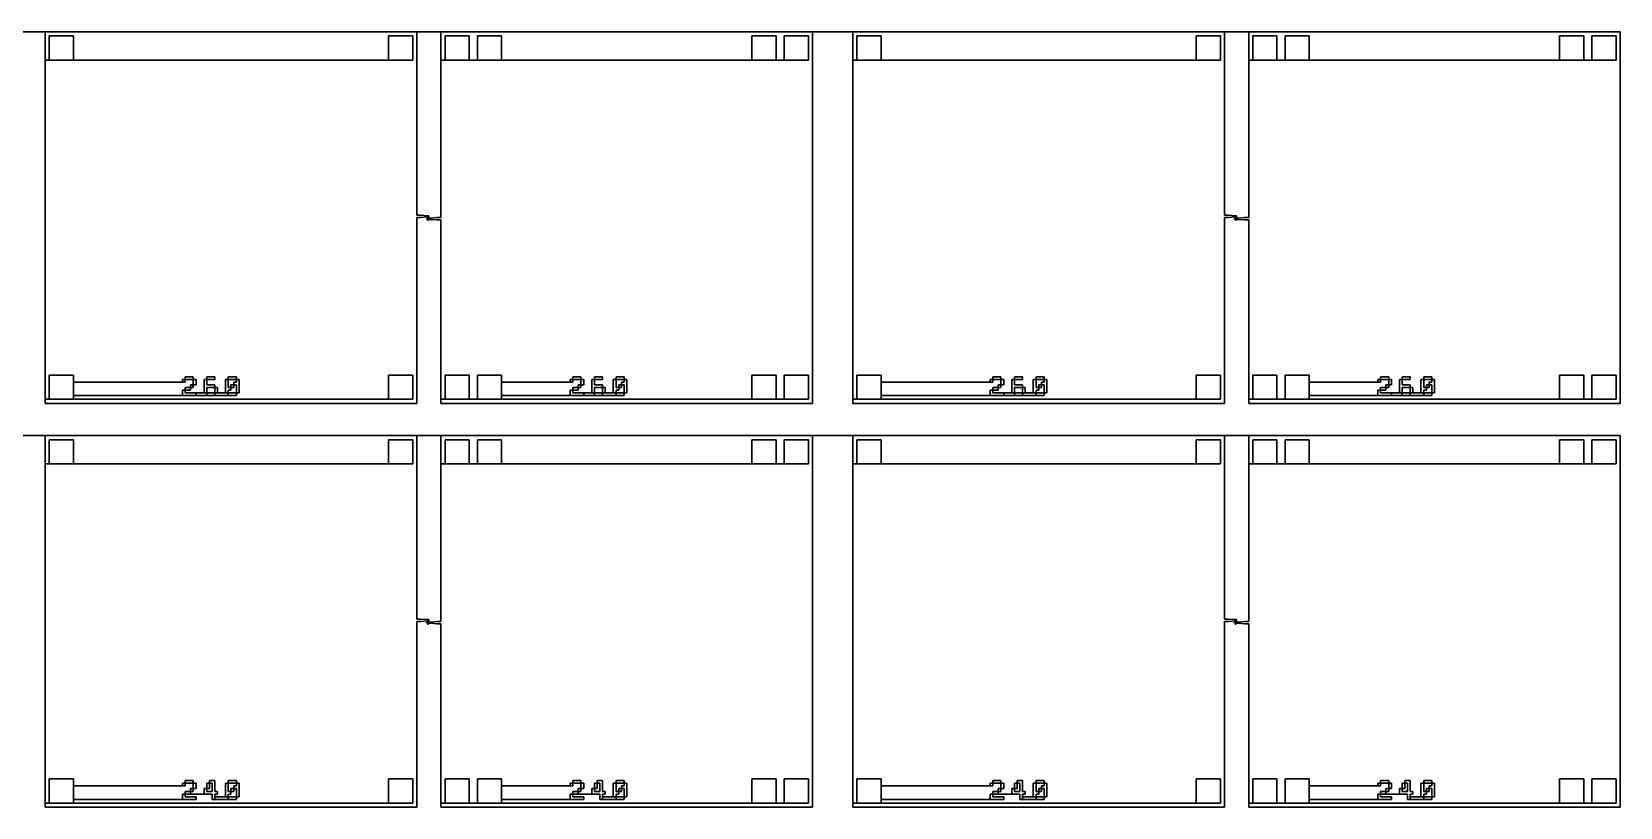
# Model space of a CAD drawing. Extents: x -10 to 10010, y -10 to 10010.
# Drawn here: x 6483 to 8450, y 5000 to 5960 of the extents above; entities that cross this region are included whole.
import ezdxf

# ---------------------------------------------------------------- set-up
doc = ezdxf.new("R2010")
doc.units = 0
for name, color, linetype in [('L100D0', 9, 'CONTINUOUS'), ('L5D0', 4, 'CONTINUOUS'), ('L6D0', 5, 'CONTINUOUS'), ('L7D0', 6, 'CONTINUOUS'), ('L8D0', 7, 'CONTINUOUS')]:
    doc.layers.add(name, color=color, linetype=linetype)

msp = doc.modelspace()

# ---------------------------------------------------------------- linework, layer by layer
at = {"layer": 'L100D0'}
for points in [[(6450, 5960), (6500, 5960), (6500, 5500), (6960, 5500), (6960, 5730), (6965, 5730), (6973, 5730.75), (6974.8, 5730.75), (6974.8, 5732.25), (6973, 5732.25), (6965, 5733), (6960, 5733), (6960, 5960), (6990, 5960), (6990, 5730), (6985, 5730), (6977, 5729.25), (6975.2, 5729.25), (6975.2, 5727.75), (6977, 5727.75), (6985, 5727), (6990, 5727), (6990, 5500), (7450, 5500), (7450, 5960), (7500, 5960), (7500, 5500), (7960, 5500), (7960, 5730), (7965, 5730), (7973, 5730.75), (7974.8, 5730.75), (7974.8, 5732.25), (7973, 5732.25), (7965, 5733), (7960, 5733), (7960, 5960), (7990, 5960), (7990, 5730), (7985, 5730), (7977, 5729.25), (7975.2, 5729.25), (7975.2, 5727.75), (7977, 5727.75), (7985, 5727), (7990, 5727), (7990, 5500), (8450, 5500), (8450, 5960), (1475, 5960)], [(6450, 5460), (6500, 5460), (6500, 5000), (6960, 5000), (6960, 5230), (6965, 5230), (6973, 5230.75), (6974.8, 5230.75), (6974.8, 5232.25), (6973, 5232.25), (6965, 5233), (6960, 5233), (6960, 5460), (6990, 5460), (6990, 5230), (6985, 5230), (6977, 5229.25), (6975.2, 5229.25), (6975.2, 5227.75), (6977, 5227.75), (6985, 5227), (6990, 5227), (6990, 5000), (7450, 5000), (7450, 5460), (7500, 5460), (7500, 5000), (7960, 5000), (7960, 5230), (7965, 5230), (7973, 5230.75), (7974.8, 5230.75), (7974.8, 5232.25), (7973, 5232.25), (7965, 5233), (7960, 5233), (7960, 5460), (7990, 5460), (7990, 5230), (7985, 5230), (7977, 5229.25), (7975.2, 5229.25), (7975.2, 5227.75), (7977, 5227.75), (7985, 5227), (7990, 5227), (7990, 5000), (8450, 5000), (8450, 5460), (1475, 5460)]]:
    msp.add_lwpolyline(points, dxfattribs=at)
for points in [[(6505, 5925), (6505, 5955), (6535, 5955), (6535, 5925)], [(6925, 5925), (6925, 5955), (6955, 5955), (6955, 5925)], [(6995, 5925), (6995, 5955), (7025, 5955), (7025, 5925)], [(7035, 5925), (7035, 5955), (7065, 5955), (7065, 5925)], [(7375, 5925), (7375, 5955), (7405, 5955), (7405, 5925)], [(7415, 5925), (7415, 5955), (7445, 5955), (7445, 5925)], [(7505, 5925), (7505, 5955), (7535, 5955), (7535, 5925)], [(7925, 5925), (7925, 5955), (7955, 5955), (7955, 5925)], [(7995, 5925), (7995, 5955), (8025, 5955), (8025, 5925)], [(8035, 5925), (8035, 5955), (8065, 5955), (8065, 5925)], [(8375, 5925), (8375, 5955), (8405, 5955), (8405, 5925)], [(8415, 5925), (8415, 5955), (8445, 5955), (8445, 5925)], [(6505, 5505), (6505, 5535), (6535, 5535), (6535, 5505)], [(6670, 5526.333), (6670, 5529.667), (6673.333, 5529.667), (6673.333, 5526.333)], [(6673.333, 5529.667), (6673.333, 5533), (6683.333, 5533), (6683.333, 5529.667)], [(6683.333, 5523), (6683.333, 5529.667), (6686.667, 5529.667), (6686.667, 5523)], [(6696.667, 5513), (6696.667, 5529.667), (6700, 5529.667), (6700, 5523), (6710, 5523), (6710, 5519.667), (6700, 5519.667), (6700, 5513)], [(6700, 5529.667), (6700, 5533), (6710, 5533), (6710, 5529.667)], [(6723.333, 5513), (6723.333, 5529.667), (6726.667, 5529.667), (6726.667, 5519.667), (6730, 5519.667), (6730, 5516.333), (6726.667, 5516.333), (6726.667, 5513)], [(6726.667, 5529.667), (6726.667, 5533), (6736.667, 5533), (6736.667, 5529.667)], [(6736.667, 5513), (6736.667, 5523), (6733.333, 5523), (6733.333, 5526.333), (6736.667, 5526.333), (6736.667, 5529.667), (6740, 5529.667), (6740, 5513)], [(6925, 5505), (6925, 5535), (6955, 5535), (6955, 5505)], [(6995, 5505), (6995, 5535), (7025, 5535), (7025, 5505)], [(7035, 5505), (7035, 5535), (7065, 5535), (7065, 5505)], [(7150, 5526.333), (7150, 5529.667), (7153.333, 5529.667), (7153.333, 5526.333)], [(7153.333, 5529.667), (7153.333, 5533), (7163.333, 5533), (7163.333, 5529.667)], [(7163.333, 5523), (7163.333, 5529.667), (7166.667, 5529.667), (7166.667, 5523)], [(7176.667, 5513), (7176.667, 5529.667), (7180, 5529.667), (7180, 5523), (7190, 5523), (7190, 5519.667), (7180, 5519.667), (7180, 5513)], [(7180, 5529.667), (7180, 5533), (7190, 5533), (7190, 5529.667)], [(7203.333, 5513), (7203.333, 5529.667), (7206.667, 5529.667), (7206.667, 5519.667), (7210, 5519.667), (7210, 5516.333), (7206.667, 5516.333), (7206.667, 5513)], [(7206.667, 5529.667), (7206.667, 5533), (7216.667, 5533), (7216.667, 5529.667)], [(7216.667, 5513), (7216.667, 5523), (7213.333, 5523), (7213.333, 5526.333), (7216.667, 5526.333), (7216.667, 5529.667), (7220, 5529.667), (7220, 5513)], [(7375, 5505), (7375, 5535), (7405, 5535), (7405, 5505)], [(7415, 5505), (7415, 5535), (7445, 5535), (7445, 5505)], [(7505, 5505), (7505, 5535), (7535, 5535), (7535, 5505)], [(7670, 5526.333), (7670, 5529.667), (7673.333, 5529.667), (7673.333, 5526.333)], [(7673.333, 5529.667), (7673.333, 5533), (7683.333, 5533), (7683.333, 5529.667)], [(7683.333, 5523), (7683.333, 5529.667), (7686.667, 5529.667), (7686.667, 5523)], [(7696.667, 5513), (7696.667, 5529.667), (7700, 5529.667), (7700, 5523), (7710, 5523), (7710, 5519.667), (7700, 5519.667), (7700, 5513)], [(7700, 5529.667), (7700, 5533), (7710, 5533), (7710, 5529.667)], [(7723.333, 5513), (7723.333, 5529.667), (7726.667, 5529.667), (7726.667, 5519.667), (7730, 5519.667), (7730, 5516.333), (7726.667, 5516.333), (7726.667, 5513)], [(7726.667, 5529.667), (7726.667, 5533), (7736.667, 5533), (7736.667, 5529.667)], [(7736.667, 5513), (7736.667, 5523), (7733.333, 5523), (7733.333, 5526.333), (7736.667, 5526.333), (7736.667, 5529.667), (7740, 5529.667), (7740, 5513)], [(7925, 5505), (7925, 5535), (7955, 5535), (7955, 5505)], [(7995, 5505), (7995, 5535), (8025, 5535), (8025, 5505)], [(8035, 5505), (8035, 5535), (8065, 5535), (8065, 5505)], [(8150, 5526.333), (8150, 5529.667), (8153.333, 5529.667), (8153.333, 5526.333)], [(8153.333, 5529.667), (8153.333, 5533), (8163.333, 5533), (8163.333, 5529.667)], [(8163.333, 5523), (8163.333, 5529.667), (8166.667, 5529.667), (8166.667, 5523)], [(8176.667, 5513), (8176.667, 5529.667), (8180, 5529.667), (8180, 5523), (8190, 5523), (8190, 5519.667), (8180, 5519.667), (8180, 5513)], [(8180, 5529.667), (8180, 5533), (8190, 5533), (8190, 5529.667)], [(8203.333, 5513), (8203.333, 5529.667), (8206.667, 5529.667), (8206.667, 5519.667), (8210, 5519.667), (8210, 5516.333), (8206.667, 5516.333), (8206.667, 5513)], [(8206.667, 5529.667), (8206.667, 5533), (8216.667, 5533), (8216.667, 5529.667)], [(8216.667, 5513), (8216.667, 5523), (8213.333, 5523), (8213.333, 5526.333), (8216.667, 5526.333), (8216.667, 5529.667), (8220, 5529.667), (8220, 5513)], [(8375, 5505), (8375, 5535), (8405, 5535), (8405, 5505)], [(8415, 5505), (8415, 5535), (8445, 5535), (8445, 5505)], [(6670, 5509.667), (6670, 5516.333), (6673.333, 5516.333), (6673.333, 5513), (6686.667, 5513), (6686.667, 5509.667)], [(6673.333, 5516.333), (6673.333, 5519.667), (6680, 5519.667), (6680, 5516.333)], [(6680, 5519.667), (6680, 5523), (6683.333, 5523), (6683.333, 5519.667)], [(6700, 5509.667), (6700, 5513), (6710, 5513), (6710, 5509.667)], [(6710, 5513), (6710, 5519.667), (6713.333, 5519.667), (6713.333, 5513)], [(6726.667, 5509.667), (6726.667, 5513), (6736.667, 5513), (6736.667, 5509.667)], [(6730, 5519.667), (6730, 5523), (6733.333, 5523), (6733.333, 5519.667)], [(7150, 5509.667), (7150, 5516.333), (7153.333, 5516.333), (7153.333, 5513), (7166.667, 5513), (7166.667, 5509.667)], [(7153.333, 5516.333), (7153.333, 5519.667), (7160, 5519.667), (7160, 5516.333)], [(7160, 5519.667), (7160, 5523), (7163.333, 5523), (7163.333, 5519.667)], [(7180, 5509.667), (7180, 5513), (7190, 5513), (7190, 5509.667)], [(7190, 5513), (7190, 5519.667), (7193.333, 5519.667), (7193.333, 5513)], [(7206.667, 5509.667), (7206.667, 5513), (7216.667, 5513), (7216.667, 5509.667)], [(7210, 5519.667), (7210, 5523), (7213.333, 5523), (7213.333, 5519.667)], [(7670, 5509.667), (7670, 5516.333), (7673.333, 5516.333), (7673.333, 5513), (7686.667, 5513), (7686.667, 5509.667)], [(7673.333, 5516.333), (7673.333, 5519.667), (7680, 5519.667), (7680, 5516.333)], [(7680, 5519.667), (7680, 5523), (7683.333, 5523), (7683.333, 5519.667)], [(7700, 5509.667), (7700, 5513), (7710, 5513), (7710, 5509.667)], [(7710, 5513), (7710, 5519.667), (7713.333, 5519.667), (7713.333, 5513)], [(7726.667, 5509.667), (7726.667, 5513), (7736.667, 5513), (7736.667, 5509.667)], [(7730, 5519.667), (7730, 5523), (7733.333, 5523), (7733.333, 5519.667)], [(8150, 5509.667), (8150, 5516.333), (8153.333, 5516.333), (8153.333, 5513), (8166.667, 5513), (8166.667, 5509.667)], [(8153.333, 5516.333), (8153.333, 5519.667), (8160, 5519.667), (8160, 5516.333)], [(8160, 5519.667), (8160, 5523), (8163.333, 5523), (8163.333, 5519.667)], [(8180, 5509.667), (8180, 5513), (8190, 5513), (8190, 5509.667)], [(8190, 5513), (8190, 5519.667), (8193.333, 5519.667), (8193.333, 5513)], [(8206.667, 5509.667), (8206.667, 5513), (8216.667, 5513), (8216.667, 5509.667)], [(8210, 5519.667), (8210, 5523), (8213.333, 5523), (8213.333, 5519.667)], [(6505, 5425), (6505, 5455), (6535, 5455), (6535, 5425)], [(6925, 5425), (6925, 5455), (6955, 5455), (6955, 5425)], [(6995, 5425), (6995, 5455), (7025, 5455), (7025, 5425)], [(7035, 5425), (7035, 5455), (7065, 5455), (7065, 5425)], [(7375, 5425), (7375, 5455), (7405, 5455), (7405, 5425)], [(7415, 5425), (7415, 5455), (7445, 5455), (7445, 5425)], [(7505, 5425), (7505, 5455), (7535, 5455), (7535, 5425)], [(7925, 5425), (7925, 5455), (7955, 5455), (7955, 5425)], [(7995, 5425), (7995, 5455), (8025, 5455), (8025, 5425)], [(8035, 5425), (8035, 5455), (8065, 5455), (8065, 5425)], [(8375, 5425), (8375, 5455), (8405, 5455), (8405, 5425)], [(8415, 5425), (8415, 5455), (8445, 5455), (8445, 5425)], [(6505, 5005), (6505, 5035), (6535, 5035), (6535, 5005)], [(6925, 5005), (6925, 5035), (6955, 5035), (6955, 5005)], [(6995, 5005), (6995, 5035), (7025, 5035), (7025, 5005)], [(7035, 5005), (7035, 5035), (7065, 5035), (7065, 5005)], [(7375, 5005), (7375, 5035), (7405, 5035), (7405, 5005)], [(7415, 5005), (7415, 5035), (7445, 5035), (7445, 5005)], [(7505, 5005), (7505, 5035), (7535, 5035), (7535, 5005)], [(7925, 5005), (7925, 5035), (7955, 5035), (7955, 5005)], [(7995, 5005), (7995, 5035), (8025, 5035), (8025, 5005)], [(8035, 5005), (8035, 5035), (8065, 5035), (8065, 5005)], [(8375, 5005), (8375, 5035), (8405, 5035), (8405, 5005)], [(8415, 5005), (8415, 5035), (8445, 5035), (8445, 5005)], [(6670, 5026.333), (6670, 5029.667), (6673.333, 5029.667), (6673.333, 5026.333)], [(6670, 5009.667), (6670, 5016.333), (6673.333, 5016.333), (6673.333, 5013), (6686.667, 5013), (6686.667, 5009.667)], [(6673.333, 5029.667), (6673.333, 5033), (6683.333, 5033), (6683.333, 5029.667)], [(6673.333, 5016.333), (6673.333, 5019.667), (6680, 5019.667), (6680, 5016.333)], [(6680, 5019.667), (6680, 5023), (6683.333, 5023), (6683.333, 5019.667)], [(6683.333, 5023), (6683.333, 5029.667), (6686.667, 5029.667), (6686.667, 5023)], [(6706.667, 5009.667), (6706.667, 5016.333), (6696.667, 5016.333), (6696.667, 5023), (6700, 5023), (6700, 5019.667), (6706.667, 5019.667), (6706.667, 5029.667), (6703.333, 5029.667), (6703.333, 5033), (6710, 5033), (6710, 5019.667), (6713.333, 5019.667), (6713.333, 5016.333), (6710, 5016.333), (6710, 5009.667)], [(6700, 5023), (6700, 5029.667), (6703.333, 5029.667), (6703.333, 5023)], [(6723.333, 5013), (6723.333, 5029.667), (6726.667, 5029.667), (6726.667, 5019.667), (6730, 5019.667), (6730, 5016.333), (6726.667, 5016.333), (6726.667, 5013)], [(6726.667, 5029.667), (6726.667, 5033), (6736.667, 5033), (6736.667, 5029.667)], [(6730, 5019.667), (6730, 5023), (6733.333, 5023), (6733.333, 5019.667)], [(6736.667, 5013), (6736.667, 5023), (6733.333, 5023), (6733.333, 5026.333), (6736.667, 5026.333), (6736.667, 5029.667), (6740, 5029.667), (6740, 5013)], [(7150, 5026.333), (7150, 5029.667), (7153.333, 5029.667), (7153.333, 5026.333)], [(7150, 5009.667), (7150, 5016.333), (7153.333, 5016.333), (7153.333, 5013), (7166.667, 5013), (7166.667, 5009.667)], [(7153.333, 5029.667), (7153.333, 5033), (7163.333, 5033), (7163.333, 5029.667)], [(7153.333, 5016.333), (7153.333, 5019.667), (7160, 5019.667), (7160, 5016.333)], [(7160, 5019.667), (7160, 5023), (7163.333, 5023), (7163.333, 5019.667)], [(7163.333, 5023), (7163.333, 5029.667), (7166.667, 5029.667), (7166.667, 5023)], [(7186.667, 5009.667), (7186.667, 5016.333), (7176.667, 5016.333), (7176.667, 5023), (7180, 5023), (7180, 5019.667), (7186.667, 5019.667), (7186.667, 5029.667), (7183.333, 5029.667), (7183.333, 5033), (7190, 5033), (7190, 5019.667), (7193.333, 5019.667), (7193.333, 5016.333), (7190, 5016.333), (7190, 5009.667)], [(7180, 5023), (7180, 5029.667), (7183.333, 5029.667), (7183.333, 5023)], [(7203.333, 5013), (7203.333, 5029.667), (7206.667, 5029.667), (7206.667, 5019.667), (7210, 5019.667), (7210, 5016.333), (7206.667, 5016.333), (7206.667, 5013)], [(7206.667, 5029.667), (7206.667, 5033), (7216.667, 5033), (7216.667, 5029.667)], [(7210, 5019.667), (7210, 5023), (7213.333, 5023), (7213.333, 5019.667)], [(7216.667, 5013), (7216.667, 5023), (7213.333, 5023), (7213.333, 5026.333), (7216.667, 5026.333), (7216.667, 5029.667), (7220, 5029.667), (7220, 5013)], [(7670, 5026.333), (7670, 5029.667), (7673.333, 5029.667), (7673.333, 5026.333)], [(7670, 5009.667), (7670, 5016.333), (7673.333, 5016.333), (7673.333, 5013), (7686.667, 5013), (7686.667, 5009.667)], [(7673.333, 5029.667), (7673.333, 5033), (7683.333, 5033), (7683.333, 5029.667)], [(7673.333, 5016.333), (7673.333, 5019.667), (7680, 5019.667), (7680, 5016.333)], [(7680, 5019.667), (7680, 5023), (7683.333, 5023), (7683.333, 5019.667)], [(7683.333, 5023), (7683.333, 5029.667), (7686.667, 5029.667), (7686.667, 5023)], [(7706.667, 5009.667), (7706.667, 5016.333), (7696.667, 5016.333), (7696.667, 5023), (7700, 5023), (7700, 5019.667), (7706.667, 5019.667), (7706.667, 5029.667), (7703.333, 5029.667), (7703.333, 5033), (7710, 5033), (7710, 5019.667), (7713.333, 5019.667), (7713.333, 5016.333), (7710, 5016.333), (7710, 5009.667)], [(7700, 5023), (7700, 5029.667), (7703.333, 5029.667), (7703.333, 5023)], [(7723.333, 5013), (7723.333, 5029.667), (7726.667, 5029.667), (7726.667, 5019.667), (7730, 5019.667), (7730, 5016.333), (7726.667, 5016.333), (7726.667, 5013)], [(7726.667, 5029.667), (7726.667, 5033), (7736.667, 5033), (7736.667, 5029.667)], [(7730, 5019.667), (7730, 5023), (7733.333, 5023), (7733.333, 5019.667)], [(7736.667, 5013), (7736.667, 5023), (7733.333, 5023), (7733.333, 5026.333), (7736.667, 5026.333), (7736.667, 5029.667), (7740, 5029.667), (7740, 5013)], [(8150, 5026.333), (8150, 5029.667), (8153.333, 5029.667), (8153.333, 5026.333)], [(8150, 5009.667), (8150, 5016.333), (8153.333, 5016.333), (8153.333, 5013), (8166.667, 5013), (8166.667, 5009.667)], [(8153.333, 5029.667), (8153.333, 5033), (8163.333, 5033), (8163.333, 5029.667)], [(8153.333, 5016.333), (8153.333, 5019.667), (8160, 5019.667), (8160, 5016.333)], [(8160, 5019.667), (8160, 5023), (8163.333, 5023), (8163.333, 5019.667)], [(8163.333, 5023), (8163.333, 5029.667), (8166.667, 5029.667), (8166.667, 5023)], [(8186.667, 5009.667), (8186.667, 5016.333), (8176.667, 5016.333), (8176.667, 5023), (8180, 5023), (8180, 5019.667), (8186.667, 5019.667), (8186.667, 5029.667), (8183.333, 5029.667), (8183.333, 5033), (8190, 5033), (8190, 5019.667), (8193.333, 5019.667), (8193.333, 5016.333), (8190, 5016.333), (8190, 5009.667)], [(8180, 5023), (8180, 5029.667), (8183.333, 5029.667), (8183.333, 5023)], [(8203.333, 5013), (8203.333, 5029.667), (8206.667, 5029.667), (8206.667, 5019.667), (8210, 5019.667), (8210, 5016.333), (8206.667, 5016.333), (8206.667, 5013)], [(8206.667, 5029.667), (8206.667, 5033), (8216.667, 5033), (8216.667, 5029.667)], [(8210, 5019.667), (8210, 5023), (8213.333, 5023), (8213.333, 5019.667)], [(8216.667, 5013), (8216.667, 5023), (8213.333, 5023), (8213.333, 5026.333), (8216.667, 5026.333), (8216.667, 5029.667), (8220, 5029.667), (8220, 5013)], [(6726.667, 5009.667), (6726.667, 5013), (6736.667, 5013), (6736.667, 5009.667)], [(7206.667, 5009.667), (7206.667, 5013), (7216.667, 5013), (7216.667, 5009.667)], [(7726.667, 5009.667), (7726.667, 5013), (7736.667, 5013), (7736.667, 5009.667)], [(8206.667, 5009.667), (8206.667, 5013), (8216.667, 5013), (8216.667, 5009.667)]]:
    msp.add_lwpolyline(points, close=True, dxfattribs=at)
at = {"layer": 'L5D0'}
for points in [[(6500, 5500), (6500, 5505), (6505, 5505), (6535, 5505), (6925, 5505), (6955, 5505), (6955, 5535), (6925, 5535), (6925, 5505), (6535, 5505), (6535, 5509.667), (6670, 5509.667), (6686.667, 5509.667), (6700, 5509.667), (6710, 5509.667), (6726.667, 5509.667), (6736.667, 5509.667), (6736.667, 5513), (6726.667, 5513), (6726.667, 5509.667), (6710, 5509.667), (6710, 5513), (6700, 5513), (6700, 5509.667), (6686.667, 5509.667), (6686.667, 5513), (6673.333, 5513), (6696.667, 5513), (6700, 5513), (6710, 5513), (6713.333, 5513), (6723.333, 5513), (6726.667, 5513), (6726.667, 5516.333), (6730, 5516.333), (6730, 5519.667), (6726.667, 5519.667), (6730, 5519.667), (6733.333, 5519.667), (6733.333, 5523), (6736.667, 5523), (6736.667, 5513), (6740, 5513), (6740, 5529.667), (6736.667, 5529.667), (6736.667, 5526.333), (6733.333, 5526.333), (6733.333, 5523), (6730, 5523), (6730, 5519.667), (6726.667, 5519.667), (6726.667, 5529.667), (6736.667, 5529.667), (6736.667, 5533), (6726.667, 5533), (6726.667, 5529.667), (6723.333, 5529.667), (6723.333, 5513), (6713.333, 5513), (6713.333, 5519.667), (6710, 5519.667), (6710, 5513), (6700, 5513), (6700, 5519.667), (6710, 5519.667), (6710, 5523), (6700, 5523), (6700, 5529.667), (6710, 5529.667), (6710, 5533), (6700, 5533), (6700, 5529.667), (6696.667, 5529.667), (6696.667, 5513), (6673.333, 5513), (6673.333, 5516.333), (6680, 5516.333), (6680, 5519.667), (6683.333, 5519.667), (6683.333, 5523), (6686.667, 5523), (6686.667, 5529.667), (6683.333, 5529.667), (6683.333, 5523), (6680, 5523), (6680, 5519.667), (6673.333, 5519.667), (6673.333, 5516.333), (6670, 5516.333), (6670, 5509.667), (6535, 5509.667), (6535, 5526.333), (6670, 5526.333), (6673.333, 5526.333), (6673.333, 5529.667), (6683.333, 5529.667), (6683.333, 5533), (6673.333, 5533), (6673.333, 5529.667), (6670, 5529.667), (6670, 5526.333), (6535, 5526.333), (6535, 5535), (6505, 5535), (6505, 5505), (6500, 5505), (6500, 5925), (6505, 5925), (6535, 5925), (6925, 5925), (6955, 5925), (6955, 5955), (6925, 5955), (6925, 5925), (6535, 5925), (6535, 5955), (6505, 5955), (6505, 5925), (6500, 5925), (6500, 5960), (6960, 5960), (6960, 5733), (6965, 5733), (6973, 5732.25), (6974.8, 5732.25), (6974.8, 5730.75), (6973, 5730.75), (6965, 5730), (6960, 5730), (6960, 5500)], [(6990, 5500), (6990, 5505), (6995, 5505), (7025, 5505), (7035, 5505), (7065, 5505), (7375, 5505), (7405, 5505), (7415, 5505), (7445, 5505), (7445, 5535), (7415, 5535), (7415, 5505), (7405, 5505), (7405, 5535), (7375, 5535), (7375, 5505), (7065, 5505), (7065, 5509.667), (7150, 5509.667), (7166.667, 5509.667), (7180, 5509.667), (7190, 5509.667), (7206.667, 5509.667), (7216.667, 5509.667), (7216.667, 5513), (7206.667, 5513), (7206.667, 5509.667), (7190, 5509.667), (7190, 5513), (7180, 5513), (7180, 5509.667), (7166.667, 5509.667), (7166.667, 5513), (7153.333, 5513), (7176.667, 5513), (7180, 5513), (7190, 5513), (7193.333, 5513), (7203.333, 5513), (7206.667, 5513), (7206.667, 5516.333), (7210, 5516.333), (7210, 5519.667), (7206.667, 5519.667), (7210, 5519.667), (7213.333, 5519.667), (7213.333, 5523), (7216.667, 5523), (7216.667, 5513), (7220, 5513), (7220, 5529.667), (7216.667, 5529.667), (7216.667, 5526.333), (7213.333, 5526.333), (7213.333, 5523), (7210, 5523), (7210, 5519.667), (7206.667, 5519.667), (7206.667, 5529.667), (7216.667, 5529.667), (7216.667, 5533), (7206.667, 5533), (7206.667, 5529.667), (7203.333, 5529.667), (7203.333, 5513), (7193.333, 5513), (7193.333, 5519.667), (7190, 5519.667), (7190, 5513), (7180, 5513), (7180, 5519.667), (7190, 5519.667), (7190, 5523), (7180, 5523), (7180, 5529.667), (7190, 5529.667), (7190, 5533), (7180, 5533), (7180, 5529.667), (7176.667, 5529.667), (7176.667, 5513), (7153.333, 5513), (7153.333, 5516.333), (7160, 5516.333), (7160, 5519.667), (7163.333, 5519.667), (7163.333, 5523), (7166.667, 5523), (7166.667, 5529.667), (7163.333, 5529.667), (7163.333, 5523), (7160, 5523), (7160, 5519.667), (7153.333, 5519.667), (7153.333, 5516.333), (7150, 5516.333), (7150, 5509.667), (7065, 5509.667), (7065, 5526.333), (7150, 5526.333), (7153.333, 5526.333), (7153.333, 5529.667), (7163.333, 5529.667), (7163.333, 5533), (7153.333, 5533), (7153.333, 5529.667), (7150, 5529.667), (7150, 5526.333), (7065, 5526.333), (7065, 5535), (7035, 5535), (7035, 5505), (7025, 5505), (7025, 5535), (6995, 5535), (6995, 5505), (6990, 5505), (6990, 5727), (6985, 5727), (6977, 5727.75), (6975.2, 5727.75), (6975.2, 5729.25), (6977, 5729.25), (6985, 5730), (6990, 5730), (6990, 5925), (6995, 5925), (7025, 5925), (7035, 5925), (7065, 5925), (7375, 5925), (7405, 5925), (7415, 5925), (7445, 5925), (7445, 5955), (7415, 5955), (7415, 5925), (7405, 5925), (7405, 5955), (7375, 5955), (7375, 5925), (7065, 5925), (7065, 5955), (7035, 5955), (7035, 5925), (7025, 5925), (7025, 5955), (6995, 5955), (6995, 5925), (6990, 5925), (6990, 5960), (7450, 5960), (7450, 5500)], [(7500, 5500), (7500, 5505), (7505, 5505), (7535, 5505), (7925, 5505), (7955, 5505), (7955, 5535), (7925, 5535), (7925, 5505), (7535, 5505), (7535, 5509.667), (7670, 5509.667), (7686.667, 5509.667), (7700, 5509.667), (7710, 5509.667), (7726.667, 5509.667), (7736.667, 5509.667), (7736.667, 5513), (7726.667, 5513), (7726.667, 5509.667), (7710, 5509.667), (7710, 5513), (7700, 5513), (7700, 5509.667), (7686.667, 5509.667), (7686.667, 5513), (7673.333, 5513), (7696.667, 5513), (7700, 5513), (7710, 5513), (7713.333, 5513), (7723.333, 5513), (7726.667, 5513), (7726.667, 5516.333), (7730, 5516.333), (7730, 5519.667), (7726.667, 5519.667), (7730, 5519.667), (7733.333, 5519.667), (7733.333, 5523), (7736.667, 5523), (7736.667, 5513), (7740, 5513), (7740, 5529.667), (7736.667, 5529.667), (7736.667, 5526.333), (7733.333, 5526.333), (7733.333, 5523), (7730, 5523), (7730, 5519.667), (7726.667, 5519.667), (7726.667, 5529.667), (7736.667, 5529.667), (7736.667, 5533), (7726.667, 5533), (7726.667, 5529.667), (7723.333, 5529.667), (7723.333, 5513), (7713.333, 5513), (7713.333, 5519.667), (7710, 5519.667), (7710, 5513), (7700, 5513), (7700, 5519.667), (7710, 5519.667), (7710, 5523), (7700, 5523), (7700, 5529.667), (7710, 5529.667), (7710, 5533), (7700, 5533), (7700, 5529.667), (7696.667, 5529.667), (7696.667, 5513), (7673.333, 5513), (7673.333, 5516.333), (7680, 5516.333), (7680, 5519.667), (7683.333, 5519.667), (7683.333, 5523), (7686.667, 5523), (7686.667, 5529.667), (7683.333, 5529.667), (7683.333, 5523), (7680, 5523), (7680, 5519.667), (7673.333, 5519.667), (7673.333, 5516.333), (7670, 5516.333), (7670, 5509.667), (7535, 5509.667), (7535, 5526.333), (7670, 5526.333), (7673.333, 5526.333), (7673.333, 5529.667), (7683.333, 5529.667), (7683.333, 5533), (7673.333, 5533), (7673.333, 5529.667), (7670, 5529.667), (7670, 5526.333), (7535, 5526.333), (7535, 5535), (7505, 5535), (7505, 5505), (7500, 5505), (7500, 5925), (7505, 5925), (7535, 5925), (7925, 5925), (7955, 5925), (7955, 5955), (7925, 5955), (7925, 5925), (7535, 5925), (7535, 5955), (7505, 5955), (7505, 5925), (7500, 5925), (7500, 5960), (7960, 5960), (7960, 5733), (7965, 5733), (7973, 5732.25), (7974.8, 5732.25), (7974.8, 5730.75), (7973, 5730.75), (7965, 5730), (7960, 5730), (7960, 5500)], [(7990, 5500), (7990, 5505), (7995, 5505), (8025, 5505), (8035, 5505), (8065, 5505), (8375, 5505), (8405, 5505), (8415, 5505), (8445, 5505), (8445, 5535), (8415, 5535), (8415, 5505), (8405, 5505), (8405, 5535), (8375, 5535), (8375, 5505), (8065, 5505), (8065, 5509.667), (8150, 5509.667), (8166.667, 5509.667), (8180, 5509.667), (8190, 5509.667), (8206.667, 5509.667), (8216.667, 5509.667), (8216.667, 5513), (8206.667, 5513), (8206.667, 5509.667), (8190, 5509.667), (8190, 5513), (8180, 5513), (8180, 5509.667), (8166.667, 5509.667), (8166.667, 5513), (8153.333, 5513), (8176.667, 5513), (8180, 5513), (8190, 5513), (8193.333, 5513), (8203.333, 5513), (8206.667, 5513), (8206.667, 5516.333), (8210, 5516.333), (8210, 5519.667), (8206.667, 5519.667), (8210, 5519.667), (8213.333, 5519.667), (8213.333, 5523), (8216.667, 5523), (8216.667, 5513), (8220, 5513), (8220, 5529.667), (8216.667, 5529.667), (8216.667, 5526.333), (8213.333, 5526.333), (8213.333, 5523), (8210, 5523), (8210, 5519.667), (8206.667, 5519.667), (8206.667, 5529.667), (8216.667, 5529.667), (8216.667, 5533), (8206.667, 5533), (8206.667, 5529.667), (8203.333, 5529.667), (8203.333, 5513), (8193.333, 5513), (8193.333, 5519.667), (8190, 5519.667), (8190, 5513), (8180, 5513), (8180, 5519.667), (8190, 5519.667), (8190, 5523), (8180, 5523), (8180, 5529.667), (8190, 5529.667), (8190, 5533), (8180, 5533), (8180, 5529.667), (8176.667, 5529.667), (8176.667, 5513), (8153.333, 5513), (8153.333, 5516.333), (8160, 5516.333), (8160, 5519.667), (8163.333, 5519.667), (8163.333, 5523), (8166.667, 5523), (8166.667, 5529.667), (8163.333, 5529.667), (8163.333, 5523), (8160, 5523), (8160, 5519.667), (8153.333, 5519.667), (8153.333, 5516.333), (8150, 5516.333), (8150, 5509.667), (8065, 5509.667), (8065, 5526.333), (8150, 5526.333), (8153.333, 5526.333), (8153.333, 5529.667), (8163.333, 5529.667), (8163.333, 5533), (8153.333, 5533), (8153.333, 5529.667), (8150, 5529.667), (8150, 5526.333), (8065, 5526.333), (8065, 5535), (8035, 5535), (8035, 5505), (8025, 5505), (8025, 5535), (7995, 5535), (7995, 5505), (7990, 5505), (7990, 5727), (7985, 5727), (7977, 5727.75), (7975.2, 5727.75), (7975.2, 5729.25), (7977, 5729.25), (7985, 5730), (7990, 5730), (7990, 5925), (7995, 5925), (8025, 5925), (8035, 5925), (8065, 5925), (8375, 5925), (8405, 5925), (8415, 5925), (8445, 5925), (8445, 5955), (8415, 5955), (8415, 5925), (8405, 5925), (8405, 5955), (8375, 5955), (8375, 5925), (8065, 5925), (8065, 5955), (8035, 5955), (8035, 5925), (8025, 5925), (8025, 5955), (7995, 5955), (7995, 5925), (7990, 5925), (7990, 5960), (8450, 5960), (8450, 5500)], [(6500, 5000), (6500, 5005), (6505, 5005), (6535, 5005), (6925, 5005), (6955, 5005), (6955, 5035), (6925, 5035), (6925, 5005), (6535, 5005), (6535, 5009.667), (6670, 5009.667), (6686.667, 5009.667), (6686.667, 5013), (6673.333, 5013), (6673.333, 5016.333), (6680, 5016.333), (6696.667, 5016.333), (6706.667, 5016.333), (6706.667, 5009.667), (6710, 5009.667), (6726.667, 5009.667), (6736.667, 5009.667), (6736.667, 5013), (6726.667, 5013), (6726.667, 5009.667), (6710, 5009.667), (6710, 5013), (6723.333, 5013), (6726.667, 5013), (6726.667, 5016.333), (6730, 5016.333), (6730, 5019.667), (6726.667, 5019.667), (6730, 5019.667), (6733.333, 5019.667), (6733.333, 5023), (6736.667, 5023), (6736.667, 5013), (6740, 5013), (6740, 5029.667), (6736.667, 5029.667), (6736.667, 5026.333), (6733.333, 5026.333), (6733.333, 5023), (6730, 5023), (6730, 5019.667), (6726.667, 5019.667), (6726.667, 5029.667), (6736.667, 5029.667), (6736.667, 5033), (6726.667, 5033), (6726.667, 5029.667), (6723.333, 5029.667), (6723.333, 5013), (6710, 5013), (6710, 5016.333), (6713.333, 5016.333), (6713.333, 5019.667), (6710, 5019.667), (6710, 5033), (6703.333, 5033), (6703.333, 5029.667), (6706.667, 5029.667), (6706.667, 5019.667), (6700, 5019.667), (6700, 5023), (6703.333, 5023), (6703.333, 5029.667), (6700, 5029.667), (6700, 5023), (6696.667, 5023), (6696.667, 5016.333), (6680, 5016.333), (6680, 5019.667), (6683.333, 5019.667), (6683.333, 5023), (6686.667, 5023), (6686.667, 5029.667), (6683.333, 5029.667), (6683.333, 5023), (6680, 5023), (6680, 5019.667), (6673.333, 5019.667), (6673.333, 5016.333), (6670, 5016.333), (6670, 5009.667), (6535, 5009.667), (6535, 5026.333), (6670, 5026.333), (6673.333, 5026.333), (6673.333, 5029.667), (6683.333, 5029.667), (6683.333, 5033), (6673.333, 5033), (6673.333, 5029.667), (6670, 5029.667), (6670, 5026.333), (6535, 5026.333), (6535, 5035), (6505, 5035), (6505, 5005), (6500, 5005), (6500, 5425), (6505, 5425), (6535, 5425), (6925, 5425), (6955, 5425), (6955, 5455), (6925, 5455), (6925, 5425), (6535, 5425), (6535, 5455), (6505, 5455), (6505, 5425), (6500, 5425), (6500, 5460), (6960, 5460), (6960, 5233), (6965, 5233), (6973, 5232.25), (6974.8, 5232.25), (6974.8, 5230.75), (6973, 5230.75), (6965, 5230), (6960, 5230), (6960, 5000)], [(6990, 5000), (6990, 5005), (6995, 5005), (7025, 5005), (7035, 5005), (7065, 5005), (7375, 5005), (7405, 5005), (7415, 5005), (7445, 5005), (7445, 5035), (7415, 5035), (7415, 5005), (7405, 5005), (7405, 5035), (7375, 5035), (7375, 5005), (7065, 5005), (7065, 5009.667), (7150, 5009.667), (7166.667, 5009.667), (7166.667, 5013), (7153.333, 5013), (7153.333, 5016.333), (7160, 5016.333), (7176.667, 5016.333), (7186.667, 5016.333), (7186.667, 5009.667), (7190, 5009.667), (7206.667, 5009.667), (7216.667, 5009.667), (7216.667, 5013), (7206.667, 5013), (7206.667, 5009.667), (7190, 5009.667), (7190, 5013), (7203.333, 5013), (7206.667, 5013), (7206.667, 5016.333), (7210, 5016.333), (7210, 5019.667), (7206.667, 5019.667), (7210, 5019.667), (7213.333, 5019.667), (7213.333, 5023), (7216.667, 5023), (7216.667, 5013), (7220, 5013), (7220, 5029.667), (7216.667, 5029.667), (7216.667, 5026.333), (7213.333, 5026.333), (7213.333, 5023), (7210, 5023), (7210, 5019.667), (7206.667, 5019.667), (7206.667, 5029.667), (7216.667, 5029.667), (7216.667, 5033), (7206.667, 5033), (7206.667, 5029.667), (7203.333, 5029.667), (7203.333, 5013), (7190, 5013), (7190, 5016.333), (7193.333, 5016.333), (7193.333, 5019.667), (7190, 5019.667), (7190, 5033), (7183.333, 5033), (7183.333, 5029.667), (7186.667, 5029.667), (7186.667, 5019.667), (7180, 5019.667), (7180, 5023), (7183.333, 5023), (7183.333, 5029.667), (7180, 5029.667), (7180, 5023), (7176.667, 5023), (7176.667, 5016.333), (7160, 5016.333), (7160, 5019.667), (7163.333, 5019.667), (7163.333, 5023), (7166.667, 5023), (7166.667, 5029.667), (7163.333, 5029.667), (7163.333, 5023), (7160, 5023), (7160, 5019.667), (7153.333, 5019.667), (7153.333, 5016.333), (7150, 5016.333), (7150, 5009.667), (7065, 5009.667), (7065, 5026.333), (7150, 5026.333), (7153.333, 5026.333), (7153.333, 5029.667), (7163.333, 5029.667), (7163.333, 5033), (7153.333, 5033), (7153.333, 5029.667), (7150, 5029.667), (7150, 5026.333), (7065, 5026.333), (7065, 5035), (7035, 5035), (7035, 5005), (7025, 5005), (7025, 5035), (6995, 5035), (6995, 5005), (6990, 5005), (6990, 5227), (6985, 5227), (6977, 5227.75), (6975.2, 5227.75), (6975.2, 5229.25), (6977, 5229.25), (6985, 5230), (6990, 5230), (6990, 5425), (6995, 5425), (7025, 5425), (7035, 5425), (7065, 5425), (7375, 5425), (7405, 5425), (7415, 5425), (7445, 5425), (7445, 5455), (7415, 5455), (7415, 5425), (7405, 5425), (7405, 5455), (7375, 5455), (7375, 5425), (7065, 5425), (7065, 5455), (7035, 5455), (7035, 5425), (7025, 5425), (7025, 5455), (6995, 5455), (6995, 5425), (6990, 5425), (6990, 5460), (7450, 5460), (7450, 5000)], [(7500, 5000), (7500, 5005), (7505, 5005), (7535, 5005), (7925, 5005), (7955, 5005), (7955, 5035), (7925, 5035), (7925, 5005), (7535, 5005), (7535, 5009.667), (7670, 5009.667), (7686.667, 5009.667), (7686.667, 5013), (7673.333, 5013), (7673.333, 5016.333), (7680, 5016.333), (7696.667, 5016.333), (7706.667, 5016.333), (7706.667, 5009.667), (7710, 5009.667), (7726.667, 5009.667), (7736.667, 5009.667), (7736.667, 5013), (7726.667, 5013), (7726.667, 5009.667), (7710, 5009.667), (7710, 5013), (7723.333, 5013), (7726.667, 5013), (7726.667, 5016.333), (7730, 5016.333), (7730, 5019.667), (7726.667, 5019.667), (7730, 5019.667), (7733.333, 5019.667), (7733.333, 5023), (7736.667, 5023), (7736.667, 5013), (7740, 5013), (7740, 5029.667), (7736.667, 5029.667), (7736.667, 5026.333), (7733.333, 5026.333), (7733.333, 5023), (7730, 5023), (7730, 5019.667), (7726.667, 5019.667), (7726.667, 5029.667), (7736.667, 5029.667), (7736.667, 5033), (7726.667, 5033), (7726.667, 5029.667), (7723.333, 5029.667), (7723.333, 5013), (7710, 5013), (7710, 5016.333), (7713.333, 5016.333), (7713.333, 5019.667), (7710, 5019.667), (7710, 5033), (7703.333, 5033), (7703.333, 5029.667), (7706.667, 5029.667), (7706.667, 5019.667), (7700, 5019.667), (7700, 5023), (7703.333, 5023), (7703.333, 5029.667), (7700, 5029.667), (7700, 5023), (7696.667, 5023), (7696.667, 5016.333), (7680, 5016.333), (7680, 5019.667), (7683.333, 5019.667), (7683.333, 5023), (7686.667, 5023), (7686.667, 5029.667), (7683.333, 5029.667), (7683.333, 5023), (7680, 5023), (7680, 5019.667), (7673.333, 5019.667), (7673.333, 5016.333), (7670, 5016.333), (7670, 5009.667), (7535, 5009.667), (7535, 5026.333), (7670, 5026.333), (7673.333, 5026.333), (7673.333, 5029.667), (7683.333, 5029.667), (7683.333, 5033), (7673.333, 5033), (7673.333, 5029.667), (7670, 5029.667), (7670, 5026.333), (7535, 5026.333), (7535, 5035), (7505, 5035), (7505, 5005), (7500, 5005), (7500, 5425), (7505, 5425), (7535, 5425), (7925, 5425), (7955, 5425), (7955, 5455), (7925, 5455), (7925, 5425), (7535, 5425), (7535, 5455), (7505, 5455), (7505, 5425), (7500, 5425), (7500, 5460), (7960, 5460), (7960, 5233), (7965, 5233), (7973, 5232.25), (7974.8, 5232.25), (7974.8, 5230.75), (7973, 5230.75), (7965, 5230), (7960, 5230), (7960, 5000)], [(7990, 5000), (7990, 5005), (7995, 5005), (8025, 5005), (8035, 5005), (8065, 5005), (8375, 5005), (8405, 5005), (8415, 5005), (8445, 5005), (8445, 5035), (8415, 5035), (8415, 5005), (8405, 5005), (8405, 5035), (8375, 5035), (8375, 5005), (8065, 5005), (8065, 5009.667), (8150, 5009.667), (8166.667, 5009.667), (8166.667, 5013), (8153.333, 5013), (8153.333, 5016.333), (8160, 5016.333), (8176.667, 5016.333), (8186.667, 5016.333), (8186.667, 5009.667), (8190, 5009.667), (8206.667, 5009.667), (8216.667, 5009.667), (8216.667, 5013), (8206.667, 5013), (8206.667, 5009.667), (8190, 5009.667), (8190, 5013), (8203.333, 5013), (8206.667, 5013), (8206.667, 5016.333), (8210, 5016.333), (8210, 5019.667), (8206.667, 5019.667), (8210, 5019.667), (8213.333, 5019.667), (8213.333, 5023), (8216.667, 5023), (8216.667, 5013), (8220, 5013), (8220, 5029.667), (8216.667, 5029.667), (8216.667, 5026.333), (8213.333, 5026.333), (8213.333, 5023), (8210, 5023), (8210, 5019.667), (8206.667, 5019.667), (8206.667, 5029.667), (8216.667, 5029.667), (8216.667, 5033), (8206.667, 5033), (8206.667, 5029.667), (8203.333, 5029.667), (8203.333, 5013), (8190, 5013), (8190, 5016.333), (8193.333, 5016.333), (8193.333, 5019.667), (8190, 5019.667), (8190, 5033), (8183.333, 5033), (8183.333, 5029.667), (8186.667, 5029.667), (8186.667, 5019.667), (8180, 5019.667), (8180, 5023), (8183.333, 5023), (8183.333, 5029.667), (8180, 5029.667), (8180, 5023), (8176.667, 5023), (8176.667, 5016.333), (8160, 5016.333), (8160, 5019.667), (8163.333, 5019.667), (8163.333, 5023), (8166.667, 5023), (8166.667, 5029.667), (8163.333, 5029.667), (8163.333, 5023), (8160, 5023), (8160, 5019.667), (8153.333, 5019.667), (8153.333, 5016.333), (8150, 5016.333), (8150, 5009.667), (8065, 5009.667), (8065, 5026.333), (8150, 5026.333), (8153.333, 5026.333), (8153.333, 5029.667), (8163.333, 5029.667), (8163.333, 5033), (8153.333, 5033), (8153.333, 5029.667), (8150, 5029.667), (8150, 5026.333), (8065, 5026.333), (8065, 5035), (8035, 5035), (8035, 5005), (8025, 5005), (8025, 5035), (7995, 5035), (7995, 5005), (7990, 5005), (7990, 5227), (7985, 5227), (7977, 5227.75), (7975.2, 5227.75), (7975.2, 5229.25), (7977, 5229.25), (7985, 5230), (7990, 5230), (7990, 5425), (7995, 5425), (8025, 5425), (8035, 5425), (8065, 5425), (8375, 5425), (8405, 5425), (8415, 5425), (8445, 5425), (8445, 5455), (8415, 5455), (8415, 5425), (8405, 5425), (8405, 5455), (8375, 5455), (8375, 5425), (8065, 5425), (8065, 5455), (8035, 5455), (8035, 5425), (8025, 5425), (8025, 5455), (7995, 5455), (7995, 5425), (7990, 5425), (7990, 5460), (8450, 5460), (8450, 5000)]]:
    msp.add_lwpolyline(points, close=True, dxfattribs=at)
at = {"layer": 'L6D0'}
for points in [[(6973.77, 5726.35), (6973.77, 5728.35), (6971.77, 5728.35), (6971.77, 5728.61), (6973.77, 5728.61), (6973.77, 5731.55), (6974.03, 5731.55), (6974.03, 5728.61), (6976.07, 5728.61), (6976.07, 5728.35), (6974.03, 5728.35), (6974.03, 5726.35)], [(7973.77, 5726.35), (7973.77, 5728.35), (7971.77, 5728.35), (7971.77, 5728.61), (7973.77, 5728.61), (7973.77, 5731.55), (7974.03, 5731.55), (7974.03, 5728.61), (7976.07, 5728.61), (7976.07, 5728.35), (7974.03, 5728.35), (7974.03, 5726.35)], [(6973.78, 5226.35), (6973.78, 5228.35), (6971.78, 5228.35), (6971.78, 5228.59), (6973.78, 5228.59), (6973.78, 5231.55), (6974.02, 5231.55), (6974.02, 5228.59), (6976.08, 5228.59), (6976.08, 5228.35), (6974.02, 5228.35), (6974.02, 5226.35)], [(7973.78, 5226.35), (7973.78, 5228.35), (7971.78, 5228.35), (7971.78, 5228.59), (7973.78, 5228.59), (7973.78, 5231.55), (7974.02, 5231.55), (7974.02, 5228.59), (7976.08, 5228.59), (7976.08, 5228.35), (7974.02, 5228.35), (7974.02, 5226.35)]]:
    msp.add_lwpolyline(points, close=True, dxfattribs=at)
at = {"layer": 'L7D0'}
for points in [[(6973.77, 5731.55), (6973.77, 5732.25), (6974.03, 5732.25), (6974.03, 5731.55)], [(6976.07, 5728.35), (6976.07, 5728.61), (6976.77, 5728.61), (6976.77, 5728.35)], [(7973.77, 5731.55), (7973.77, 5732.25), (7974.03, 5732.25), (7974.03, 5731.55)], [(7976.07, 5728.35), (7976.07, 5728.61), (7976.77, 5728.61), (7976.77, 5728.35)], [(6973.78, 5231.55), (6973.78, 5232.25), (6974.02, 5232.25), (6974.02, 5231.55)], [(7973.78, 5231.55), (7973.78, 5232.25), (7974.02, 5232.25), (7974.02, 5231.55)], [(6976.08, 5228.35), (6976.08, 5228.59), (6976.78, 5228.59), (6976.78, 5228.35)], [(7976.08, 5228.35), (7976.08, 5228.59), (7976.78, 5228.59), (7976.78, 5228.35)]]:
    msp.add_lwpolyline(points, close=True, dxfattribs=at)
at = {"layer": 'L8D0'}
for points in [[(6973.3, 5730), (6973.3, 5732.25), (6974.4, 5732.25), (6974.4, 5730)], [(6974.75, 5727.95), (6974.75, 5729.05), (6977, 5729.05), (6977, 5727.95)], [(7973.3, 5730), (7973.3, 5732.25), (7974.4, 5732.25), (7974.4, 5730)], [(7974.75, 5727.95), (7974.75, 5729.05), (7977, 5729.05), (7977, 5727.95)], [(6973.3, 5230), (6973.3, 5232.25), (6974.4, 5232.25), (6974.4, 5230)], [(7973.3, 5230), (7973.3, 5232.25), (7974.4, 5232.25), (7974.4, 5230)], [(6974.75, 5227.95), (6974.75, 5229.05), (6977, 5229.05), (6977, 5227.95)], [(7974.75, 5227.95), (7974.75, 5229.05), (7977, 5229.05), (7977, 5227.95)]]:
    msp.add_lwpolyline(points, close=True, dxfattribs=at)

doc.saveas('drawing.dxf')
